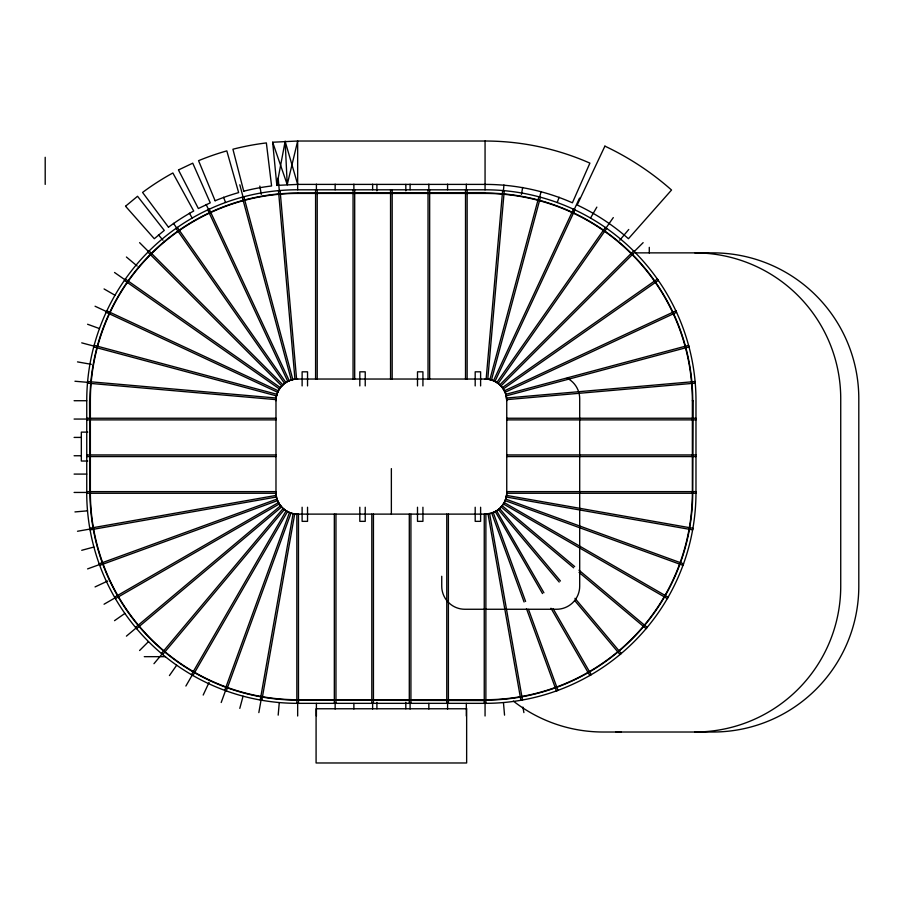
<?xml version="1.0" encoding="UTF-8"?>
<svg xmlns="http://www.w3.org/2000/svg" width="904" height="904" viewBox="0 0 904 904"><rect width="100%" height="100%" fill="white"/><g stroke="black" fill="none" stroke-linecap="round" stroke-linejoin="round"><path stroke-width="1.36" d="M272.658 142.233L287.235 184.642L297.665 141.024L297.665 189.772A210.914 210.914 0 0 0 86.75 400.721L86.75 493.256L275.98 493.256L275.98 400.721C275.72 389.138 286.082 378.776 297.665 379.036L485.064 379.036C494.917 378.889 504.138 386.268 506.217 395.895L688.995 346.921L688.577 345.351L505.799 394.325L506.748 400.721L506.748 493.256L695.978 493.256L695.978 400.721A210.914 210.914 0 0 0 485.064 189.806L485.064 141.024L297.665 141.024L272.658 142.233L276.839 185.399L297.665 184.393L485.064 184.393A216.327 216.327 0 0 1 572.401 202.801L589.905 163.127A259.685 259.685 0 0 0 485.064 141.024M278.183 715.143L279.279 702.589M503.449 190.575L503.935 184.992M258.838 712.601L261.279 698.803M521.45 194.36L522.67 187.456M276.839 185.399L285.144 141.329L297.665 184.393M239.797 708.374L243.063 696.204M539.665 196.959L541.112 191.546M221.197 702.51L225.514 690.667M557.214 202.496L559.135 197.23M203.185 695.052L209.106 682.351M573.622 210.802L579.543 198.112M185.885 686.046L192.19 675.13M590.538 218.033L596.843 207.118M169.432 675.57L176.664 665.242M606.064 227.921L613.296 217.593M153.962 663.694L162.065 654.033M619.76 240.204L628.766 229.469M139.589 650.518L148.505 641.603M634.224 251.561L643.139 242.645M126.413 636.145L136.075 628.031M114.537 620.664L124.865 613.432M104.062 604.222L114.977 597.917M95.056 586.922L107.745 581.001M87.586 568.898L99.44 564.593M81.722 550.299L93.903 547.033M77.507 531.258L91.304 528.829M74.953 511.924L87.518 510.828M297.665 189.806L485.064 189.806M90.004 492.533L89.552 400.63L90.366 400.721A207.298 207.298 0 0 1 297.665 193.422L485.064 193.422A207.298 207.298 0 0 1 692.362 400.721L693.176 400.63L692.724 492.533M635.32 252.871L712.928 252.871A145.872 145.872 0 0 1 858.8 398.743L858.8 586.142A145.872 145.872 0 0 1 712.928 732.014L603.137 732.014A145.872 145.872 0 0 1 513.336 701.086M74.105 400.721L86.716 400.721M86.75 418.247L275.98 418.247M506.748 418.247L695.978 418.247M74.105 419.06L86.716 419.06M86.75 419.874L275.98 419.874M506.748 419.874L695.978 419.874M87.79 432.123L81.337 432.123L81.337 461.029L87.79 461.029M74.105 437.412L81.111 437.412M86.75 454.938L275.98 454.938M506.748 454.938L695.978 454.938M74.105 455.752L81.111 455.752M86.75 456.565L275.98 456.565M506.748 456.565L695.978 456.565M74.105 474.091L86.716 474.091M86.75 491.629L275.98 491.629M506.748 491.629L695.978 491.629M74.105 492.443L86.716 492.443A210.914 210.914 0 0 0 297.665 703.346M485.064 699.741L297.665 699.741A207.298 207.298 0 0 1 90.366 492.443L90.004 492.352A207.66 207.66 0 0 0 297.665 700.103L485.154 700.555L485.064 699.741A207.298 207.298 0 0 0 692.362 492.443L692.362 400.721M692.362 492.443L692.724 492.352A207.66 207.66 0 0 1 485.064 700.103M144.278 656.666L165.455 656.666M74.953 381.239L87.518 382.335M77.507 361.894L91.304 364.335M81.722 342.853L93.903 346.119M87.586 324.253L99.44 328.57M95.056 306.241L107.745 312.162M104.062 288.941L114.977 295.246M114.537 272.488L124.865 279.72M574.673 566.571L502.195 505.754L501.155 506.997L573.633 567.814M579.001 570.198L647.151 627.387L646.111 628.63L579.035 572.356M126.413 257.018L137.148 266.025M139.589 242.645L148.505 251.561M560.446 581.001L499.629 508.523L498.375 509.573L559.192 582.052M574.967 598.312L621.263 653.479L620.008 654.53L574.628 600.437M158.471 234.837L162.969 240.204M173.455 223.333L176.664 227.921M543.914 592.753L496.612 510.805L491.358 513.189L485.064 514.116A21.685 21.685 0 0 0 506.748 492.443C506.794 500.285 502.228 507.912 495.29 511.562L542.513 593.566M553.101 608.652L591.227 674.689L589.815 675.503L550.977 608.234M189.388 213.186L192.19 218.033M206.146 204.462L209.106 210.802M525.608 601.442L493.245 512.534L491.719 513.088L524.071 601.996M528.501 609.409L557.96 690.351L556.435 690.905L526.49 608.641M223.604 197.23L225.514 202.496M239.797 184.778L243.063 196.959M522.907 707.086L523.891 712.601M259.821 186.077L261.279 194.36M503.449 702.589L504.545 715.143M278.183 178.009L279.279 190.575M285.144 141.329L287.235 184.642M649.287 247.334L649.287 252.962M485.064 193.422L485.154 192.608L297.574 193.06A207.66 207.66 0 0 0 90.004 400.721M485.064 703.391L485.064 716.002M484.25 514.116L484.25 703.346M480.612 385.918L480.612 371.815L475.188 371.815L475.188 385.918M480.612 507.246L480.612 521.348L475.188 521.348L475.188 507.246M467.142 189.806L467.142 379.036M466.328 184.167L466.328 189.772M466.328 703.391L466.328 716.002M465.515 189.806L465.515 379.036M448.395 514.116L448.395 703.346M447.582 184.167L447.582 189.772M447.582 703.391L447.582 708.996M446.768 514.116L446.768 703.346M441.74 576.277L441.74 586.142A23.12 23.12 0 0 0 464.859 609.262L556.582 609.262A23.12 23.12 0 0 0 579.701 586.142L579.701 398.743A23.12 23.12 0 0 0 567.203 378.2M429.66 189.806L429.66 379.036M428.846 184.167L428.846 189.772M428.846 703.391L428.846 708.996M428.033 189.806L428.033 379.036M422.925 385.918L422.925 371.815L417.501 371.815L417.501 385.918M422.925 507.246L422.925 521.348L417.501 521.348L417.501 507.246M410.913 514.116L410.913 703.346M410.1 184.167L410.1 189.772M410.1 703.391L410.1 708.996M409.297 514.116L409.297 703.346M405.817 184.393L405.817 190.846M405.817 702.318L405.817 708.77M392.178 189.806L392.178 379.036M391.364 468.611L391.364 514.116M390.551 189.806L390.551 379.036M376.911 184.393L376.911 190.846M376.911 702.318L376.911 708.77M373.442 514.116L373.442 703.346M372.629 184.167L372.629 189.772M372.629 703.391L372.629 708.996M371.815 514.116L371.815 703.346M365.227 385.918L365.227 371.815L359.815 371.815L359.815 385.918M365.227 507.246L365.227 521.348L359.815 521.348L359.815 507.246M354.696 189.806L354.696 379.036M353.882 184.167L353.882 189.772M353.882 703.391L353.882 708.996M353.068 189.806L353.068 379.036M335.96 514.116L335.96 703.346M335.147 184.167L335.147 189.772M335.147 703.391L335.147 708.996M334.333 514.116L334.333 703.346M317.214 189.806L317.214 379.036M316.4 184.167L316.4 189.772M316.4 703.391L316.4 716.002M315.586 189.806L315.586 379.036M307.541 385.918L307.541 371.815L302.117 371.815L302.117 385.918M307.541 507.246L307.541 521.348L302.117 521.348L302.117 507.246M298.478 514.116L298.478 703.346M297.755 193.06L297.665 193.422M297.755 700.103L297.665 699.741M297.665 703.391L297.665 716.002M90.366 400.721L90.366 492.443M45.2 157.285L45.2 184.393M694.86 252.871A145.872 145.872 0 0 1 840.731 398.743L840.731 586.142A145.872 145.872 0 0 1 694.86 732.014M485.064 193.06A207.66 207.66 0 0 1 692.724 400.721M485.064 379.036A21.685 21.685 0 0 1 506.748 400.721M275.98 400.721A21.685 21.685 0 0 1 297.665 379.036M695.978 492.443A210.914 210.914 0 0 1 485.064 703.346M621.206 732.014A145.872 145.872 0 0 1 615.963 731.912M87.631 381.533L87.485 383.149L275.991 399.636L276.138 398.02L87.631 381.533M502.635 190.541L486.149 379.047L487.764 379.194L504.262 190.687L502.635 190.541M293.099 513.653L260.239 700.001L261.844 700.284L294.704 513.935L293.099 513.653M506.556 495.403L506.274 497.008L692.634 529.868L692.916 528.264L506.556 495.403M94.152 345.351L93.733 346.921L276.511 395.895L276.929 394.325L94.152 345.351M538.863 196.789L489.889 379.567L491.46 379.985L540.434 197.208L538.863 196.789M289.483 512.534L224.768 690.351L226.294 690.905L291.009 513.088L289.483 512.534M505.72 499.087L505.155 500.624L682.983 565.339L683.537 563.813L505.72 499.087M106.853 310.852L106.175 312.321L277.675 392.291L278.353 390.822L106.853 310.852M573.464 209.231L493.494 380.731L494.963 381.409L574.933 209.909L573.464 209.231M604.9 146.143L577.193 204.993A216.327 216.327 0 0 1 628.438 238.724L671.536 190.021A281.37 281.37 0 0 0 604.9 146.143M286.116 510.805L191.501 674.689L192.914 675.503L287.528 511.619L286.116 510.805M504.251 502.579L503.438 503.98L667.31 598.595L668.124 597.194L504.251 502.579M125.362 279.076L124.424 280.409L279.438 388.946L280.376 387.624L125.362 279.076M605.375 227.48L496.838 382.494L498.172 383.432L606.708 228.418L605.375 227.48M283.11 508.523L161.466 653.479L162.72 654.53L284.353 509.573L283.11 508.523M149.103 251.007L147.951 252.159L281.754 385.963L282.907 384.81L149.103 251.007M633.625 251.007L499.822 384.81L500.974 385.963L634.777 252.159L633.625 251.007M126.289 205.603L125.554 206.248L154.29 238.724L164.279 230.407L137.544 196.27L126.289 205.603M280.534 505.754L135.577 627.387L136.617 628.63L281.573 506.997L280.534 505.754M177.353 227.48L176.02 228.418L284.568 383.432L285.89 382.494L177.353 227.48M657.366 279.076L502.364 387.624L503.291 388.946L658.304 280.409L657.366 279.076M278.477 502.579L114.605 597.194L115.418 598.595L279.291 503.98L278.477 502.579M179.342 169.545L178.461 169.997L198.371 208.53L210.259 202.835L192.744 163.172L179.342 169.545M209.265 209.231L207.796 209.909L287.766 381.409L289.235 380.731L209.265 209.231M675.876 310.852L504.375 390.822L505.053 392.291L676.554 312.321L675.876 310.852M277.008 499.087L99.191 563.813L99.756 565.339L277.573 500.624L277.008 499.087M243.865 196.789L242.295 197.208L291.269 379.985L292.839 379.567L243.865 196.789M276.172 495.403L89.812 528.264L90.095 529.868L276.454 497.008L276.172 495.403M489.629 513.653L488.024 513.935L520.885 700.284L522.489 700.001L489.629 513.653M280.093 190.541L278.477 190.687L294.964 379.194L296.58 379.047L280.093 190.541M695.097 381.533L506.59 398.02L506.737 399.636L695.244 383.149L695.097 381.533M485.877 514.116L296.851 514.116L296.851 703.346L485.877 703.346L485.877 514.116M466.645 708.77L316.084 708.77L316.084 762.976L466.645 762.976L466.645 708.77M297.665 514.116C286.082 514.387 275.72 504.025 275.98 492.443A21.685 21.685 0 0 0 297.665 514.116M168.472 227.198L142.572 192.428A259.685 259.685 0 0 1 172.867 172.98L193.705 211.005A216.327 216.327 0 0 0 168.472 227.198M215.118 200.756L198.564 160.675A259.685 259.685 0 0 1 226.814 150.878L238.633 192.597A216.327 216.327 0 0 0 215.118 200.756M243.73 191.219L232.927 149.228A259.685 259.685 0 0 1 266.364 142.922L271.584 185.964A216.327 216.327 0 0 0 243.73 191.219"/></g></svg>
